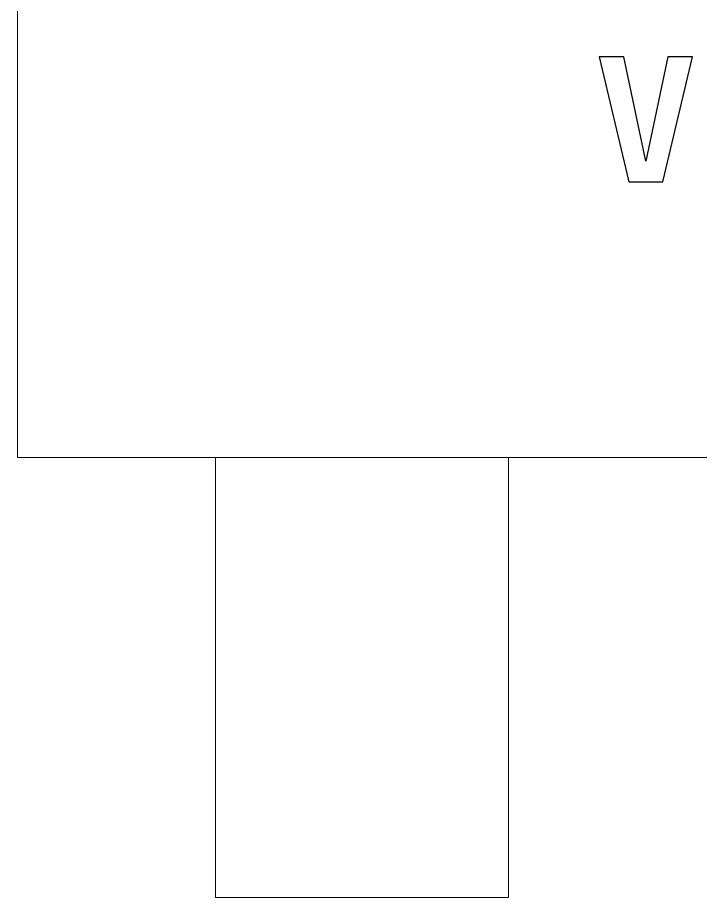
# Model space of a CAD drawing. Header units: centimetres. Extents: x -10.65 to -10.35, y -15 to -14.7.
# Drawn here: x -10.65 to -10.5335, y -15 to -14.85 of the extents above; entities that cross this region are included whole.
import ezdxf

# ---------------------------------------------------------------- set-up
doc = ezdxf.new("R2010")
doc.units = ezdxf.units.CM
doc.header["$MEASUREMENT"] = 0
doc.layers.add('Layer 1', color=7, linetype='Continuous')

msp = doc.modelspace()

# ---------------------------------------------------------------- linework, layer by layer
at = {"layer": 'Layer 1', "color": 250, "lineweight": 9}
msp.add_open_spline([(-10.65, -14.925), (-10.65, -14.925), (-10.65, -14.775), (-10.65, -14.775), (-10.65, -14.775), (-10.65, -14.775), (-10.35, -14.775), (-10.35, -14.775), (-10.35, -14.775), (-10.35, -14.775), (-10.35, -14.925), (-10.35, -14.925), (-10.35, -14.925), (-10.35, -14.925), (-10.65, -14.925), (-10.65, -14.925)], degree=3, knots=[0, 0, 0, 0, 0.25, 0.25, 0.25, 0.25, 0.5, 0.5, 0.5, 0.5, 0.75, 0.75, 0.75, 0.75, 1, 1, 1, 1], dxfattribs=at)
at = {"layer": 'Layer 1', "color": 250}
msp.add_open_spline([(-10.54286, -14.87446), (-10.54286, -14.87446), (-10.53911, -14.85668), (-10.53911, -14.85668), (-10.53911, -14.85668), (-10.53911, -14.85668), (-10.53487, -14.85668), (-10.53487, -14.85668), (-10.53487, -14.85668), (-10.53487, -14.85668), (-10.53994, -14.87797), (-10.53994, -14.87797), (-10.53994, -14.87797), (-10.53994, -14.87797), (-10.54577, -14.87797), (-10.54577, -14.87797), (-10.54577, -14.87797), (-10.54577, -14.87797), (-10.55083, -14.85668), (-10.55083, -14.85668), (-10.55083, -14.85668), (-10.55083, -14.85668), (-10.54659, -14.85668), (-10.54659, -14.85668), (-10.54659, -14.85668), (-10.54659, -14.85668), (-10.54286, -14.87446), (-10.54286, -14.87446)], degree=3, knots=[0, 0, 0, 0, 0.142857, 0.142857, 0.142857, 0.142857, 0.285714, 0.285714, 0.285714, 0.285714, 0.428571, 0.428571, 0.428571, 0.428571, 0.571429, 0.571429, 0.571429, 0.571429, 0.714286, 0.714286, 0.714286, 0.714286, 0.857143, 0.857143, 0.857143, 0.857143, 1, 1, 1, 1], dxfattribs=at)
msp.add_open_spline([(-10.54286, -14.87446), (-10.54286, -14.87446), (-10.53911, -14.85668), (-10.53911, -14.85668), (-10.53911, -14.85668), (-10.53911, -14.85668), (-10.53487, -14.85668), (-10.53487, -14.85668), (-10.53487, -14.85668), (-10.53487, -14.85668), (-10.53994, -14.87797), (-10.53994, -14.87797), (-10.53994, -14.87797), (-10.53994, -14.87797), (-10.54577, -14.87797), (-10.54577, -14.87797), (-10.54577, -14.87797), (-10.54577, -14.87797), (-10.55083, -14.85668), (-10.55083, -14.85668), (-10.55083, -14.85668), (-10.55083, -14.85668), (-10.54659, -14.85668), (-10.54659, -14.85668), (-10.54659, -14.85668), (-10.54659, -14.85668), (-10.54286, -14.87446), (-10.54286, -14.87446)], degree=3, knots=[0, 0, 0, 0, 0.142857, 0.142857, 0.142857, 0.142857, 0.285714, 0.285714, 0.285714, 0.285714, 0.428571, 0.428571, 0.428571, 0.428571, 0.571429, 0.571429, 0.571429, 0.571429, 0.714286, 0.714286, 0.714286, 0.714286, 0.857143, 0.857143, 0.857143, 0.857143, 1, 1, 1, 1], dxfattribs=at)
at = {"layer": 'Layer 1', "color": 7, "lineweight": 20}
msp.add_open_spline([(-10.54286, -14.87446), (-10.54286, -14.87446), (-10.53911, -14.85668), (-10.53911, -14.85668), (-10.53911, -14.85668), (-10.53911, -14.85668), (-10.53487, -14.85668), (-10.53487, -14.85668), (-10.53487, -14.85668), (-10.53487, -14.85668), (-10.53994, -14.87797), (-10.53994, -14.87797), (-10.53994, -14.87797), (-10.53994, -14.87797), (-10.54577, -14.87797), (-10.54577, -14.87797), (-10.54577, -14.87797), (-10.54577, -14.87797), (-10.55083, -14.85668), (-10.55083, -14.85668), (-10.55083, -14.85668), (-10.55083, -14.85668), (-10.54659, -14.85668), (-10.54659, -14.85668), (-10.54659, -14.85668), (-10.54659, -14.85668), (-10.54286, -14.87446), (-10.54286, -14.87446)], degree=3, knots=[0, 0, 0, 0, 0.142857, 0.142857, 0.142857, 0.142857, 0.285714, 0.285714, 0.285714, 0.285714, 0.428571, 0.428571, 0.428571, 0.428571, 0.571429, 0.571429, 0.571429, 0.571429, 0.714286, 0.714286, 0.714286, 0.714286, 0.857143, 0.857143, 0.857143, 0.857143, 1, 1, 1, 1], dxfattribs=at)
at = {"layer": 'Layer 1', "color": 7, "lineweight": 9}
msp.add_open_spline([(-10.61625, -15), (-10.61625, -15), (-10.61625, -14.925), (-10.61625, -14.925), (-10.61625, -14.925), (-10.61625, -14.925), (-10.56625, -14.925), (-10.56625, -14.925), (-10.56625, -14.925), (-10.56625, -14.925), (-10.56625, -15), (-10.56625, -15), (-10.56625, -15), (-10.56625, -15), (-10.61625, -15), (-10.61625, -15)], degree=3, knots=[0, 0, 0, 0, 0.25, 0.25, 0.25, 0.25, 0.5, 0.5, 0.5, 0.5, 0.75, 0.75, 0.75, 0.75, 1, 1, 1, 1], dxfattribs=at)

doc.saveas('drawing.dxf')
